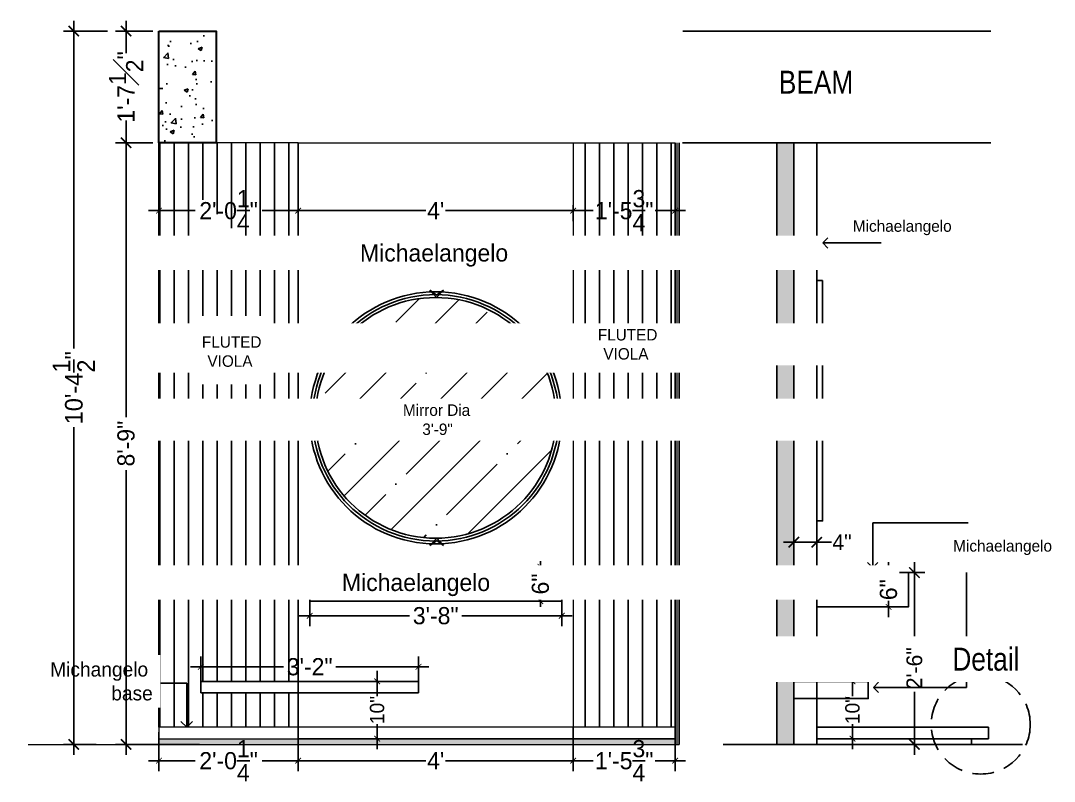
# Model space of a CAD drawing. Header units: inches. Extents: x -137722 to 81594, y -22256 to -1207.
# Drawn here: x -62696.8 to -62516.4, y -3387.8 to -3255 of the extents above; entities that cross this region are included whole.
import ezdxf

# ---------------------------------------------------------------- set-up
doc = ezdxf.new("R2010")
doc.units = ezdxf.units.IN
doc.header["$LTSCALE"] = 0.05
doc.header["$MEASUREMENT"] = 0
doc.header["$PDMODE"] = 3
doc.header["$PDSIZE"] = -4
doc.linetypes.add('A2-XREF-115_FURN$0$HIDDEN', pattern=[0.375, 0.25, -0.125])
doc.linetypes.add('DASHED2', pattern=[0.375, 0.25, -0.125])
doc.layers.get('Defpoints').update_dxf_attribs({"linetype": 'DASHED2'})
for name, color, linetype in [('beam', 7, 'Continuous'), ('Civil Dimension - Text', 7, 'Continuous'), ('Flooring Hatch', 251, 'Continuous'), ('glass', 162, 'Continuous'), ('HATCH', 251, 'Continuous'), ('text', 176, 'Continuous')]:
    doc.layers.add(name, color=color, linetype=linetype)
doc.layers.add('FURNITURE', color=36, linetype='Continuous', lineweight=18)
doc.styles.add('4MMOF3-8', font='ARIALN.TTF', dxfattribs={"height": 5.12})
doc.styles.add('9-128OF1-4', font='stylu.ttf')
doc.dimstyles.new('DIM 1-4', dxfattribs={"dimtxt": 3.0792, "dimasz": 1.82, "dimexe": 1.82, "dimexo": 0, "dimgap": 0.09, "dimtad": 0, "dimzin": 0, "dimdsep": 46, "dimlunit": 4, "dimtxsty": '9-128OF1-4', "dimblk": 'ARCHTICK', "dimcen": 1.8125, "dimdle": 1.82, "dimclrd": 8, "dimclre": 8, "dimadec": 0, "dimazin": 0, "dimtfac": 1, "dimtofl": 0, "dimtmove": 0, "dimatfit": 3, "dimldrblk": 'OPEN90', "dimfxl": 1, "dimtolj": 1, "dimtzin": 0, "dimlwd": -1, "dimarcsym": 0})

# ---------------------------------------------------------------- blocks, each defined once
blk = doc.blocks.new('_ArchTick')
at = {"color": 0, "const_width": 0.15}
blk.add_lwpolyline([(-0.5, -0.5), (0.5, 0.5)], dxfattribs=at)
blk = doc.blocks.new('*D278')
at = {"layer": 'Civil Dimension - Text', "color": 8, "lineweight": -2, "ltscale": 50, "transparency": 16777216}
for p, q in [((-62605.39, -3350.36), (-62607.89, -3350.36)), ((-62605.39, -3356.36), (-62607.89, -3356.36))]:
    blk.add_line(p, q, dxfattribs=at)
at = {"layer": 'Civil Dimension - Text', "color": 8, "ltscale": 50, "transparency": 16777216}
for p, q in [((-62606.07, -3349.36), (-62606.07, -3351.44)), ((-62606.07, -3357.36), (-62606.07, -3355.28))]:
    blk.add_line(p, q, dxfattribs=at)
at = {"layer": 'Defpoints', "color": 0, "ltscale": 50, "transparency": 16777216}
for p in [(-62605.39, -3350.36), (-62606.07, -3356.36), (-62605.39, -3356.36)]:
    blk.add_point(p, dxfattribs=at)
at = {"layer": 'Civil Dimension - Text', "color": 8, "ltscale": 50, "transparency": 16777216}
for p, rotation in [((-62606.07, -3350.36), 90), ((-62606.07, -3356.36), 270)]:
    blk.add_blockref('_ArchTick', p, dxfattribs=dict(at, rotation=rotation))
at = {"layer": 'Civil Dimension - Text', "color": 0, "ltscale": 50, "transparency": 16777216, "insert": (-62606.07, -3353.36), "char_height": 3, "attachment_point": 5, "rotation": 90, "style": '9-128OF1-4'}
blk.add_mtext('\\A1;6"', dxfattribs=at)
blk = doc.blocks.new('_Open90')
at = {"color": 0, "linetype": 'ByBlock', "lineweight": -2}
for p, q in [((0, 0), (-1, 0)), ((-0.5, 0.5), (0, 0)), ((0, 0), (-0.5, -0.5))]:
    blk.add_line(p, q, dxfattribs=at)
blk = doc.blocks.new('*D279')
at = {"layer": 'Civil Dimension - Text', "color": 8, "ltscale": 50, "transparency": 16777216}
for p, q in [((-62634.58, -3368.54), (-62634.58, -3372.92)), ((-62634.58, -3382.18), (-62634.58, -3377.8))]:
    blk.add_line(p, q, dxfattribs=at)
at = {"layer": 'Civil Dimension - Text', "color": 8, "lineweight": -2, "ltscale": 50, "transparency": 16777216}
for p, q in [((-62634.58, -3370.36), (-62636.4, -3370.36)), ((-62634.58, -3380.36), (-62636.4, -3380.36))]:
    blk.add_line(p, q, dxfattribs=at)
at = {"layer": 'Defpoints', "color": 0, "ltscale": 50, "transparency": 16777216}
for p in [(-62634.58, -3370.36), (-62634.58, -3380.36), (-62634.58, -3380.36)]:
    blk.add_point(p, dxfattribs=at)
at = {"layer": 'Civil Dimension - Text', "color": 8, "ltscale": 50, "transparency": 16777216}
for p, rotation in [((-62634.58, -3370.36), 90), ((-62634.58, -3380.36), 270)]:
    blk.add_blockref('_ArchTick', p, dxfattribs=dict(at, rotation=rotation))
at = {"layer": 'Civil Dimension - Text', "color": 0, "ltscale": 50, "transparency": 16777216, "insert": (-62634.58, -3375.36), "char_height": 2.5, "attachment_point": 5, "rotation": 90, "style": '9-128OF1-4'}
blk.add_mtext('\\A1;10"', dxfattribs=at)
blk = doc.blocks.new('*D280')
at = {"layer": 'Civil Dimension - Text', "color": 8, "lineweight": -2, "ltscale": 50, "transparency": 16777216}
for p, q in [((-62646.35, -3356.36), (-62646.35, -3360.73)), ((-62602.35, -3356.36), (-62602.35, -3360.73))]:
    blk.add_line(p, q, dxfattribs=at)
at = {"layer": 'Civil Dimension - Text', "color": 8, "ltscale": 50, "transparency": 16777216}
for p, q in [((-62648.17, -3358.91), (-62628.93, -3358.91)), ((-62600.53, -3358.91), (-62619.77, -3358.91))]:
    blk.add_line(p, q, dxfattribs=at)
at = {"layer": 'Defpoints', "color": 0, "ltscale": 50, "transparency": 16777216}
for p in [(-62646.35, -3356.36), (-62602.35, -3356.36), (-62646.35, -3358.91)]:
    blk.add_point(p, dxfattribs=at)
at = {"layer": 'Civil Dimension - Text', "color": 8, "ltscale": 50, "transparency": 16777216, "rotation": 180}
blk.add_blockref('_ArchTick', (-62646.35, -3358.91), dxfattribs=at)
at = {"layer": 'Civil Dimension - Text', "color": 8, "ltscale": 50, "transparency": 16777216}
blk.add_blockref('_ArchTick', (-62602.35, -3358.91), dxfattribs=at)
at = {"layer": 'Civil Dimension - Text', "color": 0, "ltscale": 50, "transparency": 16777216, "insert": (-62624.35, -3358.91), "char_height": 3, "attachment_point": 5, "style": '9-128OF1-4'}
blk.add_mtext('\\A1;3\'-8"', dxfattribs=at)
blk = doc.blocks.new('adwawd')
at = {"layer": 'Flooring Hatch', "ltscale": 50, "true_color": 0xcd6928, "transparency": 33554687}
h = blk.add_hatch(color=32, dxfattribs=at)
h.dxf.hatch_style = 1
h.paths.add_polyline_path([(-77941.34, -7094.04), (-77946.01, -7099.05), (-77941.34, -7095.73), (-77936.68, -7099.05)])
at = {"layer": 'Civil Dimension - Text', "color": 2, "ltscale": 50}
for p, q in [((-77941.34, -7094.04), (-77946.01, -7099.05)), ((-77946.01, -7099.05), (-77941.34, -7095.73)), ((-77941.34, -7094.04), (-77936.68, -7099.05)), ((-77936.68, -7099.05), (-77941.34, -7095.73))]:
    blk.add_line(p, q, dxfattribs=at)
blk = doc.blocks.new('*D281')
at = {"layer": 'Civil Dimension - Text', "color": 8, "lineweight": -2, "ltscale": 50, "transparency": 16777216}
for p, q in [((-62672.66, -3287.14), (-62672.66, -3290.02)), ((-62648.35, -3287.14), (-62648.35, -3290.02))]:
    blk.add_line(p, q, dxfattribs=at)
at = {"layer": 'Civil Dimension - Text', "color": 8, "ltscale": 50, "transparency": 16777216}
for p, q in [((-62674.48, -3288.2), (-62666.36, -3288.2)), ((-62646.53, -3288.2), (-62654.65, -3288.2))]:
    blk.add_line(p, q, dxfattribs=at)
at = {"layer": 'Defpoints', "color": 0, "ltscale": 50, "transparency": 16777216}
for p in [(-62672.66, -3287.14), (-62648.35, -3287.14), (-62672.66, -3288.2)]:
    blk.add_point(p, dxfattribs=at)
at = {"layer": 'Civil Dimension - Text', "color": 8, "ltscale": 50, "transparency": 16777216, "rotation": 180}
blk.add_blockref('_ArchTick', (-62672.66, -3288.2), dxfattribs=at)
at = {"layer": 'Civil Dimension - Text', "color": 8, "ltscale": 50, "transparency": 16777216}
blk.add_blockref('_ArchTick', (-62648.35, -3288.2), dxfattribs=at)
at = {"layer": 'Civil Dimension - Text', "color": 0, "ltscale": 50, "transparency": 16777216, "insert": (-62660.51, -3288.2), "char_height": 3, "attachment_point": 5, "style": '9-128OF1-4'}
blk.add_mtext('\\A1;2\'-0{\\H1x;\\S1/4;}"', dxfattribs=at)
blk = doc.blocks.new('*D282')
at = {"layer": 'Civil Dimension - Text', "color": 8, "lineweight": -2, "ltscale": 50, "transparency": 16777216}
for p, q in [((-62648.35, -3287.14), (-62648.35, -3290.02)), ((-62600.35, -3287.25), (-62600.35, -3290.02))]:
    blk.add_line(p, q, dxfattribs=at)
at = {"layer": 'Civil Dimension - Text', "color": 8, "ltscale": 50, "transparency": 16777216}
for p, q in [((-62650.17, -3288.2), (-62626.07, -3288.2)), ((-62598.53, -3288.2), (-62622.64, -3288.2))]:
    blk.add_line(p, q, dxfattribs=at)
at = {"layer": 'Defpoints', "color": 0, "ltscale": 50, "transparency": 16777216}
for p in [(-62648.35, -3287.14), (-62600.35, -3287.25), (-62600.35, -3288.2)]:
    blk.add_point(p, dxfattribs=at)
at = {"layer": 'Civil Dimension - Text', "color": 8, "ltscale": 50, "transparency": 16777216, "rotation": 180}
blk.add_blockref('_ArchTick', (-62648.35, -3288.2), dxfattribs=at)
at = {"layer": 'Civil Dimension - Text', "color": 8, "ltscale": 50, "transparency": 16777216}
blk.add_blockref('_ArchTick', (-62600.35, -3288.2), dxfattribs=at)
at = {"layer": 'Civil Dimension - Text', "color": 0, "ltscale": 50, "transparency": 16777216, "insert": (-62624.35, -3288.2), "char_height": 3, "attachment_point": 5, "style": '9-128OF1-4'}
blk.add_mtext("\\A1;4'", dxfattribs=at)
blk = doc.blocks.new('*D283')
at = {"layer": 'Civil Dimension - Text', "color": 8, "lineweight": -2, "ltscale": 50, "transparency": 16777216}
for p, q in [((-62600.35, -3287.25), (-62600.35, -3290.02)), ((-62582.55, -3287.82), (-62582.55, -3290.02))]:
    blk.add_line(p, q, dxfattribs=at)
at = {"layer": 'Civil Dimension - Text', "color": 8, "ltscale": 50, "transparency": 16777216}
for p, q in [((-62602.17, -3288.2), (-62596.87, -3288.2)), ((-62580.73, -3288.2), (-62586.04, -3288.2))]:
    blk.add_line(p, q, dxfattribs=at)
at = {"layer": 'Defpoints', "color": 0, "ltscale": 50, "transparency": 16777216}
for p in [(-62600.35, -3287.25), (-62582.55, -3287.82), (-62582.55, -3288.2)]:
    blk.add_point(p, dxfattribs=at)
at = {"layer": 'Civil Dimension - Text', "color": 8, "ltscale": 50, "transparency": 16777216, "rotation": 180}
blk.add_blockref('_ArchTick', (-62600.35, -3288.2), dxfattribs=at)
at = {"layer": 'Civil Dimension - Text', "color": 8, "ltscale": 50, "transparency": 16777216}
blk.add_blockref('_ArchTick', (-62582.55, -3288.2), dxfattribs=at)
at = {"layer": 'Civil Dimension - Text', "color": 0, "ltscale": 50, "transparency": 16777216, "insert": (-62591.45, -3288.2), "char_height": 3, "attachment_point": 5, "style": '9-128OF1-4'}
blk.add_mtext('\\A1;1\'-5{\\H1x;\\S3/4;}"', dxfattribs=at)
blk = doc.blocks.new('*D289')
at = {"layer": 'Civil Dimension - Text', "color": 8, "ltscale": 50, "transparency": 16777216}
for p, q in [((-62540.78, -3349.54), (-62540.78, -3363.94)), ((-62540.78, -3383.18), (-62540.78, -3372.18))]:
    blk.add_line(p, q, dxfattribs=at)
at = {"layer": 'Civil Dimension - Text', "color": 8, "lineweight": -2, "ltscale": 50, "transparency": 16777216}
for p, q in [((-62547.84, -3351.36), (-62538.96, -3351.36)), ((-62543.44, -3381.36), (-62538.96, -3381.36))]:
    blk.add_line(p, q, dxfattribs=at)
at = {"layer": 'Defpoints', "color": 0, "ltscale": 50, "transparency": 16777216}
for p in [(-62547.84, -3351.36), (-62543.44, -3381.36), (-62540.78, -3381.36)]:
    blk.add_point(p, dxfattribs=at)
at = {"layer": 'Civil Dimension - Text', "color": 8, "ltscale": 50, "transparency": 16777216, "xscale": 1.82, "yscale": 1.82, "zscale": 1.82}
for p, rotation in [((-62540.78, -3351.36), 90), ((-62540.78, -3381.36), 270)]:
    blk.add_blockref('_ArchTick', p, dxfattribs=dict(at, rotation=rotation))
at = {"layer": 'Civil Dimension - Text', "color": 0, "ltscale": 50, "transparency": 16777216, "insert": (-62540.78, -3368.06), "char_height": 2.75, "attachment_point": 5, "rotation": 90, "style": '9-128OF1-4'}
blk.add_mtext('\\A1;2\'-6"', dxfattribs=at)
blk = doc.blocks.new('*D290')
at = {"layer": 'Civil Dimension - Text', "color": 8, "ltscale": 50, "transparency": 16777216}
for p, q in [((-62551.59, -3368.54), (-62551.59, -3372.92)), ((-62551.59, -3382.18), (-62551.59, -3377.8))]:
    blk.add_line(p, q, dxfattribs=at)
at = {"layer": 'Civil Dimension - Text', "color": 8, "lineweight": -2, "ltscale": 50, "transparency": 16777216}
for p, q in [((-62551.59, -3370.36), (-62553.41, -3370.36)), ((-62551.59, -3380.36), (-62553.41, -3380.36))]:
    blk.add_line(p, q, dxfattribs=at)
at = {"layer": 'Defpoints', "color": 0, "ltscale": 50, "transparency": 16777216}
for p in [(-62551.59, -3370.36), (-62551.59, -3380.36), (-62551.59, -3380.36)]:
    blk.add_point(p, dxfattribs=at)
at = {"layer": 'Civil Dimension - Text', "color": 8, "ltscale": 50, "transparency": 16777216}
for p, rotation in [((-62551.59, -3370.36), 90), ((-62551.59, -3380.36), 270)]:
    blk.add_blockref('_ArchTick', p, dxfattribs=dict(at, rotation=rotation))
at = {"layer": 'Civil Dimension - Text', "color": 0, "ltscale": 50, "transparency": 16777216, "insert": (-62551.59, -3375.36), "char_height": 2.5, "attachment_point": 5, "rotation": 90, "style": '9-128OF1-4'}
blk.add_mtext('\\A1;10"', dxfattribs=at)
blk = doc.blocks.new('*D291')
at = {"layer": 'Civil Dimension - Text', "color": 8, "lineweight": -2, "ltscale": 50, "transparency": 16777216}
for p, q in [((-62561.83, -3348.55), (-62561.83, -3344.25)), ((-62557.83, -3348.55), (-62557.83, -3344.25))]:
    blk.add_line(p, q, dxfattribs=at)
at = {"layer": 'Civil Dimension - Text', "color": 8, "ltscale": 50, "transparency": 16777216}
for p, q in [((-62563.65, -3346.07), (-62557.83, -3346.07)), ((-62557.83, -3346.07), (-62555.27, -3346.07))]:
    blk.add_line(p, q, dxfattribs=at)
at = {"layer": 'Defpoints', "color": 0, "ltscale": 50, "transparency": 16777216}
for p in [(-62557.83, -3346.07), (-62561.83, -3348.55), (-62557.83, -3348.55)]:
    blk.add_point(p, dxfattribs=at)
at = {"layer": 'Civil Dimension - Text', "color": 8, "ltscale": 50, "transparency": 16777216, "xscale": 1.82, "yscale": 1.82, "zscale": 1.82, "rotation": 180}
blk.add_blockref('_ArchTick', (-62561.83, -3346.07), dxfattribs=at)
at = {"layer": 'Civil Dimension - Text', "color": 8, "ltscale": 50, "transparency": 16777216, "xscale": 1.82, "yscale": 1.82, "zscale": 1.82}
blk.add_blockref('_ArchTick', (-62557.83, -3346.07), dxfattribs=at)
at = {"layer": 'Civil Dimension - Text', "color": 0, "ltscale": 50, "transparency": 16777216, "insert": (-62553.42, -3346.07), "char_height": 2.75, "attachment_point": 5, "style": '9-128OF1-4'}
blk.add_mtext('\\A1;4"', dxfattribs=at)
blk = doc.blocks.new('*D292')
at = {"layer": 'Civil Dimension - Text', "color": 8, "ltscale": 50, "transparency": 16777216}
for p, q in [((-62545.3, -3349.54), (-62545.3, -3352.44)), ((-62545.3, -3359.18), (-62545.3, -3356.28))]:
    blk.add_line(p, q, dxfattribs=at)
at = {"layer": 'Civil Dimension - Text', "color": 8, "lineweight": -2, "ltscale": 50, "transparency": 16777216}
for p, q in [((-62543.65, -3351.36), (-62547.12, -3351.36)), ((-62543.28, -3357.36), (-62547.12, -3357.36))]:
    blk.add_line(p, q, dxfattribs=at)
at = {"layer": 'Defpoints', "color": 0, "ltscale": 50, "transparency": 16777216}
for p in [(-62543.65, -3351.36), (-62545.3, -3357.36), (-62543.28, -3357.36)]:
    blk.add_point(p, dxfattribs=at)
at = {"layer": 'Civil Dimension - Text', "color": 8, "ltscale": 50, "transparency": 16777216}
for p, rotation in [((-62545.3, -3351.36), 90), ((-62545.3, -3357.36), 270)]:
    blk.add_blockref('_ArchTick', p, dxfattribs=dict(at, rotation=rotation))
at = {"layer": 'Civil Dimension - Text', "color": 0, "ltscale": 50, "transparency": 16777216, "insert": (-62545.3, -3354.36), "char_height": 3, "attachment_point": 5, "rotation": 90, "style": '9-128OF1-4'}
blk.add_mtext('\\A1;6"', dxfattribs=at)
blk = doc.blocks.new('*D313')
at = {"layer": 'Civil Dimension - Text', "color": 8, "lineweight": -2, "ltscale": 50, "transparency": 16777216}
for p, q in [((-62672.66, -3379.2), (-62672.66, -3386.02)), ((-62648.35, -3379.2), (-62648.35, -3386.02))]:
    blk.add_line(p, q, dxfattribs=at)
at = {"layer": 'Civil Dimension - Text', "color": 8, "ltscale": 50, "transparency": 16777216}
for p, q in [((-62674.48, -3384.2), (-62666.36, -3384.2)), ((-62646.53, -3384.2), (-62654.65, -3384.2))]:
    blk.add_line(p, q, dxfattribs=at)
at = {"layer": 'Defpoints', "color": 0, "ltscale": 50, "transparency": 16777216}
for p in [(-62672.66, -3379.2), (-62648.35, -3379.2), (-62672.66, -3384.2)]:
    blk.add_point(p, dxfattribs=at)
at = {"layer": 'Civil Dimension - Text', "color": 8, "ltscale": 50, "transparency": 16777216, "rotation": 180}
blk.add_blockref('_ArchTick', (-62672.66, -3384.2), dxfattribs=at)
at = {"layer": 'Civil Dimension - Text', "color": 8, "ltscale": 50, "transparency": 16777216}
blk.add_blockref('_ArchTick', (-62648.35, -3384.2), dxfattribs=at)
at = {"layer": 'Civil Dimension - Text', "color": 0, "ltscale": 50, "transparency": 16777216, "insert": (-62660.51, -3384.2), "char_height": 3, "attachment_point": 5, "style": '9-128OF1-4'}
blk.add_mtext('\\A1;2\'-0{\\H1x;\\S1/4;}"', dxfattribs=at)
blk = doc.blocks.new('*D314')
at = {"layer": 'Civil Dimension - Text', "color": 8, "lineweight": -2, "ltscale": 50, "transparency": 16777216}
for p, q in [((-62648.35, -3379.2), (-62648.35, -3386.02)), ((-62600.35, -3378.36), (-62600.35, -3386.02))]:
    blk.add_line(p, q, dxfattribs=at)
at = {"layer": 'Civil Dimension - Text', "color": 8, "ltscale": 50, "transparency": 16777216}
for p, q in [((-62650.17, -3384.2), (-62626.07, -3384.2)), ((-62598.53, -3384.2), (-62622.64, -3384.2))]:
    blk.add_line(p, q, dxfattribs=at)
at = {"layer": 'Defpoints', "color": 0, "ltscale": 50, "transparency": 16777216}
for p in [(-62648.35, -3379.2), (-62600.35, -3378.36), (-62600.35, -3384.2)]:
    blk.add_point(p, dxfattribs=at)
at = {"layer": 'Civil Dimension - Text', "color": 8, "ltscale": 50, "transparency": 16777216, "rotation": 180}
blk.add_blockref('_ArchTick', (-62648.35, -3384.2), dxfattribs=at)
at = {"layer": 'Civil Dimension - Text', "color": 8, "ltscale": 50, "transparency": 16777216}
blk.add_blockref('_ArchTick', (-62600.35, -3384.2), dxfattribs=at)
at = {"layer": 'Civil Dimension - Text', "color": 0, "ltscale": 50, "transparency": 16777216, "insert": (-62624.35, -3384.2), "char_height": 3, "attachment_point": 5, "style": '9-128OF1-4'}
blk.add_mtext("\\A1;4'", dxfattribs=at)
blk = doc.blocks.new('*D315')
at = {"layer": 'Civil Dimension - Text', "color": 8, "lineweight": -2, "ltscale": 50, "transparency": 16777216}
for p, q in [((-62600.35, -3378.36), (-62600.35, -3386.02)), ((-62582.55, -3379.14), (-62582.55, -3386.02))]:
    blk.add_line(p, q, dxfattribs=at)
at = {"layer": 'Civil Dimension - Text', "color": 8, "ltscale": 50, "transparency": 16777216}
for p, q in [((-62602.17, -3384.2), (-62596.87, -3384.2)), ((-62580.73, -3384.2), (-62586.04, -3384.2))]:
    blk.add_line(p, q, dxfattribs=at)
at = {"layer": 'Defpoints', "color": 0, "ltscale": 50, "transparency": 16777216}
for p in [(-62600.35, -3378.36), (-62582.55, -3379.14), (-62582.55, -3384.2)]:
    blk.add_point(p, dxfattribs=at)
at = {"layer": 'Civil Dimension - Text', "color": 8, "ltscale": 50, "transparency": 16777216, "rotation": 180}
blk.add_blockref('_ArchTick', (-62600.35, -3384.2), dxfattribs=at)
at = {"layer": 'Civil Dimension - Text', "color": 8, "ltscale": 50, "transparency": 16777216}
blk.add_blockref('_ArchTick', (-62582.55, -3384.2), dxfattribs=at)
at = {"layer": 'Civil Dimension - Text', "color": 0, "ltscale": 50, "transparency": 16777216, "insert": (-62591.45, -3384.2), "char_height": 3, "attachment_point": 5, "style": '9-128OF1-4'}
blk.add_mtext('\\A1;1\'-5{\\H1x;\\S3/4;}"', dxfattribs=at)
blk = doc.blocks.new('*D534')
at = {"layer": 'Civil Dimension - Text', "color": 8, "lineweight": -2, "ltscale": 50, "transparency": 16777216}
for p, q in [((-62665.35, -3370.36), (-62665.35, -3366)), ((-62627.35, -3370.36), (-62627.35, -3366))]:
    blk.add_line(p, q, dxfattribs=at)
at = {"layer": 'Civil Dimension - Text', "color": 8, "ltscale": 50, "transparency": 16777216}
for p, q in [((-62667.17, -3367.82), (-62650.93, -3367.82)), ((-62625.53, -3367.82), (-62641.77, -3367.82))]:
    blk.add_line(p, q, dxfattribs=at)
at = {"layer": 'Defpoints', "color": 0, "ltscale": 50, "transparency": 16777216}
for p in [(-62665.35, -3367.82), (-62665.35, -3370.36), (-62627.35, -3370.36)]:
    blk.add_point(p, dxfattribs=at)
at = {"layer": 'Civil Dimension - Text', "color": 8, "ltscale": 50, "transparency": 16777216, "rotation": 180}
blk.add_blockref('_ArchTick', (-62665.35, -3367.82), dxfattribs=at)
at = {"layer": 'Civil Dimension - Text', "color": 8, "ltscale": 50, "transparency": 16777216}
blk.add_blockref('_ArchTick', (-62627.35, -3367.82), dxfattribs=at)
at = {"layer": 'Civil Dimension - Text', "color": 0, "ltscale": 50, "transparency": 16777216, "insert": (-62646.35, -3367.82), "char_height": 3, "attachment_point": 5, "style": '9-128OF1-4'}
blk.add_mtext('\\A1;3\'-2"', dxfattribs=at)
blk = doc.blocks.new('*D702')
at = {"layer": 'Civil Dimension - Text', "color": 8, "ltscale": 50, "transparency": 16777216}
for p, q in [((-62678.41, -3255.04), (-62678.41, -3260.74)), ((-62678.41, -3278.18), (-62678.41, -3272.48))]:
    blk.add_line(p, q, dxfattribs=at)
at = {"layer": 'Civil Dimension - Text', "color": 8, "lineweight": -2, "ltscale": 50, "transparency": 16777216}
for p, q in [((-62673.71, -3256.86), (-62680.23, -3256.86)), ((-62673.71, -3276.36), (-62680.23, -3276.36))]:
    blk.add_line(p, q, dxfattribs=at)
at = {"layer": 'Defpoints', "color": 0, "ltscale": 50, "transparency": 16777216}
for p in [(-62673.71, -3256.86), (-62678.41, -3276.36), (-62673.71, -3276.36)]:
    blk.add_point(p, dxfattribs=at)
at = {"layer": 'Civil Dimension - Text', "color": 8, "ltscale": 50, "transparency": 16777216, "xscale": 1.82, "yscale": 1.82, "zscale": 1.82}
for p, rotation in [((-62678.41, -3256.86), 90), ((-62678.41, -3276.36), 270)]:
    blk.add_blockref('_ArchTick', p, dxfattribs=dict(at, rotation=rotation))
at = {"layer": 'Civil Dimension - Text', "color": 0, "ltscale": 50, "transparency": 16777216, "insert": (-62678.41, -3266.61), "char_height": 3, "attachment_point": 5, "rotation": 90, "style": '9-128OF1-4'}
blk.add_mtext('\\A1;1\'-7{\\H1x;\\S1#2;}"', dxfattribs=at)
blk = doc.blocks.new('*D703')
at = {"layer": 'Civil Dimension - Text', "color": 8, "ltscale": 50, "transparency": 16777216}
for p, q in [((-62678.41, -3274.54), (-62678.41, -3324.25)), ((-62678.41, -3383.18), (-62678.41, -3333.48))]:
    blk.add_line(p, q, dxfattribs=at)
at = {"layer": 'Civil Dimension - Text', "color": 8, "lineweight": -2, "ltscale": 50, "transparency": 16777216}
for p, q in [((-62673.71, -3276.36), (-62680.23, -3276.36)), ((-62665.58, -3381.36), (-62680.23, -3381.36))]:
    blk.add_line(p, q, dxfattribs=at)
at = {"layer": 'Defpoints', "color": 0, "ltscale": 50, "transparency": 16777216}
for p in [(-62673.71, -3276.36), (-62678.41, -3381.36), (-62665.58, -3381.36)]:
    blk.add_point(p, dxfattribs=at)
at = {"layer": 'Civil Dimension - Text', "color": 8, "ltscale": 50, "transparency": 16777216, "xscale": 1.82, "yscale": 1.82, "zscale": 1.82}
for p, rotation in [((-62678.41, -3276.36), 90), ((-62678.41, -3381.36), 270)]:
    blk.add_blockref('_ArchTick', p, dxfattribs=dict(at, rotation=rotation))
at = {"layer": 'Civil Dimension - Text', "color": 0, "ltscale": 50, "transparency": 16777216, "insert": (-62678.41, -3328.86), "char_height": 3, "attachment_point": 5, "rotation": 90, "style": '9-128OF1-4'}
blk.add_mtext('\\A1;8\'-9"', dxfattribs=at)
blk = doc.blocks.new('*D724')
at = {"layer": 'Civil Dimension - Text', "color": 8, "ltscale": 50, "transparency": 16777216}
for p, q in [((-62687.53, -3255.04), (-62687.53, -3312.23)), ((-62687.53, -3383.18), (-62687.53, -3326))]:
    blk.add_line(p, q, dxfattribs=at)
at = {"layer": 'Civil Dimension - Text', "color": 8, "lineweight": -2, "ltscale": 50, "transparency": 16777216}
for p, q in [((-62681.67, -3256.86), (-62689.35, -3256.86)), ((-62683.6, -3381.36), (-62689.35, -3381.36))]:
    blk.add_line(p, q, dxfattribs=at)
at = {"layer": 'Defpoints', "color": 0, "ltscale": 50, "transparency": 16777216}
for p in [(-62681.67, -3256.86), (-62687.53, -3381.36), (-62683.6, -3381.36)]:
    blk.add_point(p, dxfattribs=at)
at = {"layer": 'Civil Dimension - Text', "color": 8, "ltscale": 50, "transparency": 16777216, "xscale": 1.82, "yscale": 1.82, "zscale": 1.82}
for p, rotation in [((-62687.53, -3256.86), 90), ((-62687.53, -3381.36), 270)]:
    blk.add_blockref('_ArchTick', p, dxfattribs=dict(at, rotation=rotation))
at = {"layer": 'Civil Dimension - Text', "color": 0, "ltscale": 50, "transparency": 16777216, "insert": (-62687.53, -3319.11), "char_height": 3.0792, "attachment_point": 5, "rotation": 90, "style": '9-128OF1-4'}
blk.add_mtext('\\A1;10\'-4{\\H1x;\\S1/2;}"', dxfattribs=at)

msp = doc.modelspace()

# ---------------------------------------------------------------- hatches: boundary and pattern name
at = {"ltscale": 50, "true_color": 0x636466}
h = msp.add_hatch(color=251, dxfattribs=at)
h.dxf.hatch_style = 1
h.paths.add_polyline_path([(-62564.825, -3381.3618), (-62561.825, -3381.3618), (-62561.825, -3276.3618), (-62564.825, -3276.3618)])
at = {"layer": 'Civil Dimension - Text', "ltscale": 50, "true_color": 0x939598}
h = msp.add_hatch(dxfattribs=at)
h.set_pattern_fill('AR-CONC', color=252)
h.set_pattern_definition([(50, (1357.638, 0), (7.1726018, -0.62752135), [0.75, -8.25]), (355, (1357.638, 0), (-1.3875133, 7.5219213), [0.6, -6.6]), (100.451444, (1358.236, -0.052), (5.7850885, 6.8943999), [0.6374019, -7.0114211]), (46.1842, (1357.638, 2), (10.6724133, -1.6551928), [1.125, -12.375]), (96.635635, (1358.528, 1.862), (9.3466195, 9.741186), [0.9561034, -10.5171376]), (351.184164, (1357.638, 2), (9.3466195, 9.741186), [0.9, -9.9]), (21, (1358.638, 1.5), (5.9690705, -4.0261889), [0.75, -8.25]), (326, (1358.638, 1.5), (2.4331533, 7.25150045), [0.6, -6.6]), (71.451445, (1359.1356, 1.1645), (8.4022238, 3.2253115), [0.6374019, -7.0114211]), (37.5, (1357.6382, 0), (0.12159855, 3.32893854), [0, -6.52, 0, -6.7, 0, -6.625]), (7.5, (1357.6382, 0), (2.63069537, 3.94411712), [0, -3.82, 0, -6.37, 0, -2.525]), (327.5, (1355.4082, 0), (5.33822436, -0.22554872), [0, -2.5, 0, -7.8, 0, -10.35]), (317.5, (1354.408, 0), (5.8318617, 1.00104982), [0, -3.25, 0, -5.18, 0, -7.35])])
h.paths.add_polyline_path([(-62662.6636, -3256.8618), (-62672.6636, -3256.8618), (-62672.6636, -3276.3618), (-62662.6636, -3276.3618)])
at = {"layer": 'glass', "ltscale": 50}
h = msp.add_hatch(dxfattribs=at)
h.set_pattern_fill('ANSI35', color=256, scale=40)
h.set_pattern_definition([(45, (16794.467, 42141.604), (-7.0710678, 7.0710678), []), (45, (16801.538, 42141.604), (-7.0710678, 7.0710678), [12.5, -2.5, 0, -2.5])])
h.paths.add_polyline_path([(-62645.3514, -3324.3618, 1), (-62603.3514, -3324.3618, 1)])
at = {"layer": 'HATCH', "ltscale": 50, "true_color": 0x636466}
h = msp.add_hatch(dxfattribs=at)
h.set_pattern_fill('ANSI31', color=251, scale=20, angle=45)
h.set_pattern_definition([(90, (0, -3), (-2.5, 0), [])])
h.paths.add_polyline_path([(-62648.3514, -3276.3618), (-62672.6636, -3276.3618), (-62672.6636, -3378.3618), (-62648.3514, -3378.3618), (-62648.3514, -3372.3618), (-62649.3514, -3372.3618), (-62665.3514, -3372.3618), (-62665.3514, -3370.3618), (-62649.3514, -3370.3618), (-62648.3514, -3370.3618)])
h.paths.add_polyline_path([(-62667.4475, -3297.4156), (-62653.7718, -3297.4156), (-62667.4475, -3283.9213)], flags=16)
h.paths.add_polyline_path([(-62666.8748, -3318.52), (-62653.2079, -3318.52), (-62653.2079, -3306.5691), (-62666.8748, -3306.5691)], flags=16)
h = msp.add_hatch(dxfattribs=at)
h.set_pattern_fill('ANSI31', color=251, scale=20, angle=45)
h.set_pattern_definition([(90, (16791.7673, 42151.6036), (-2.5, 0), [])])
h.paths.add_polyline_path([(-62600.3514, -3378.3618), (-62582.5514, -3378.3618), (-62582.5514, -3276.3618), (-62600.3514, -3276.3618)])
h.paths.add_polyline_path([(-62597.4148, -3315.7732), (-62584.508, -3315.7732), (-62584.508, -3307.8273), (-62597.4148, -3307.8273)], flags=16)
h = msp.add_hatch(color=251, dxfattribs=at)
h.dxf.hatch_style = 1
h.paths.add_polyline_path([(-62582.5514, -3380.3618), (-62672.6636, -3380.3618), (-62672.6636, -3381.3618), (-62582.5514, -3381.3618)])

# ---------------------------------------------------------------- linework, layer by layer
at = {"ltscale": 50}
for p, q in [((-62581.2241, -3256.8618), (-62527.4161, -3256.8618)), ((-62648.3514, -3380.3618), (-62648.3514, -3276.3618)), ((-62581.2793, -3276.3618), (-62527.4161, -3276.3618)), ((-62564.825, -3381.3618), (-62564.825, -3276.3618)), ((-62561.825, -3276.3618), (-62564.825, -3276.3618)), ((-62561.825, -3381.3618), (-62561.825, -3276.3618)), ((-62557.825, -3276.3618), (-62561.825, -3276.3618)), ((-62557.825, -3381.3618), (-62557.825, -3276.3618)), ((-62557.825, -3378.3618), (-62527.825, -3378.3618)), ((-62527.825, -3378.3618), (-62527.825, -3380.3618)), ((-62582.5514, -3380.3618), (-62582.5514, -3381.3618)), ((-62574.1962, -3381.3618), (-62521.9063, -3381.3618)), ((-62557.825, -3380.3618), (-62527.825, -3380.3618)), ((-62530.825, -3380.3618), (-62530.825, -3381.3618))]:
    msp.add_line(p, q, dxfattribs=at)
for p, q in [((-62582.5514, -3380.3618), (-62582.5514, -3276.3618)), ((-62665.3514, -3372.3618), (-62665.3514, -3370.3618)), ((-62627.3514, -3370.3618), (-62665.3514, -3370.3618)), ((-62627.3514, -3372.3618), (-62627.3514, -3370.3618)), ((-62665.3514, -3372.3618), (-62649.3514, -3372.3618)), ((-62627.3514, -3372.3618), (-62649.3514, -3372.3618)), ((-62588.5514, -3380.3618), (-62600.3514, -3380.3618)), ((-62582.5514, -3380.3618), (-62588.5514, -3380.3618))]:
    msp.add_line(p, q)
for points in [[(-62556.825, -3300.3618), (-62556.825, -3342.3618), (-62557.825, -3342.3618), (-62557.825, -3300.3618)], [(-62646.3514, -3356.3618), (-62602.3514, -3356.3618), (-62602.3514, -3350.3618), (-62646.3514, -3350.3618)], [(-62557.825, -3357.3618), (-62541.825, -3357.3618), (-62541.825, -3351.3618), (-62557.825, -3351.3618)], [(-62561.825, -3370.3618), (-62548.825, -3370.3618), (-62548.825, -3373.3618), (-62561.825, -3373.3618)]]:
    msp.add_lwpolyline(points, close=True, dxfattribs=at)
for points in [[(-62648.3514, -3378.3618), (-62648.3514, -3372.3618)], [(-62648.3514, -3378.3618), (-62648.3514, -3372.3618)], [(-62600.3514, -3380.3618), (-62648.3514, -3380.3618)]]:
    msp.add_lwpolyline(points, dxfattribs=at)
for radius in [22, 21.5, 21]:
    msp.add_circle((-62624.3514, -3324.3618), radius, dxfattribs=at)
at = {"color": 242, "linetype": 'A2-XREF-115_FURN$0$HIDDEN', "ltscale": 300, "true_color": 0xcd2027}
msp.add_circle((-62529.2071, -3377.8832), 8.6474, dxfattribs=at)
at = {"layer": 'beam', "lineweight": 30, "ltscale": 50}
msp.add_lwpolyline([(-62672.6636, -3256.8618), (-62662.6636, -3256.8618), (-62662.6636, -3276.3618), (-62672.6636, -3276.3618)], close=True, dxfattribs=at)
at = {"layer": 'FURNITURE', "ltscale": 50}
for p, q in [((-62672.6636, -3276.3618), (-62672.6636, -3378.3618)), ((-62672.6636, -3378.3618), (-62672.6636, -3276.3618)), ((-62600.3514, -3276.3618), (-62582.5514, -3276.3618)), ((-62582.5514, -3378.3618), (-62582.5514, -3276.3618)), ((-62582.2014, -3381.3618), (-62582.2014, -3276.3618)), ((-62581.8514, -3276.3618), (-62581.8514, -3381.3618)), ((-62581.8514, -3381.3618), (-62581.8514, -3276.3618)), ((-62582.5514, -3378.3618), (-62672.6636, -3378.3618)), ((-62695.4953, -3381.3618), (-62581.8514, -3381.3618))]:
    msp.add_line(p, q, dxfattribs=at)
for points in [[(-62648.3514, -3370.3618), (-62648.3514, -3276.3618), (-62672.6636, -3276.3618), (-62672.6636, -3380.3618), (-62648.3514, -3380.3618)], [(-62648.3514, -3370.3618), (-62648.3514, -3276.3618), (-62600.3514, -3276.3618), (-62600.3514, -3378.3618)]]:
    msp.add_lwpolyline(points, dxfattribs=at)

# ---------------------------------------------------------------- block references
at = {"layer": 'Civil Dimension - Text', "yscale": 0.2553278660945312, "zscale": 0.2553278660945312}
for p, xscale, rotation in [((-42723.613, -5114.6676), -0.2553278660945312, 180), ((-60834.6928, -23224.7563), 0.2553278660945312, 270), ((-64414.6578, -23224.7563), -0.2553278660945312, 90)]:
    msp.add_blockref('adwawd', p, dxfattribs=dict(at, xscale=xscale, rotation=rotation))
at = {"layer": 'Civil Dimension - Text', "xscale": 0.2553278660945312, "yscale": 0.2553278660945312, "zscale": 0.2553278660945312}
msp.add_blockref('adwawd', (-42723.5684, -1534.0556), dxfattribs=at)

# ---------------------------------------------------------------- texts
at = {"layer": 'text', "ltscale": 50, "insert": (-62564.4468, -3265.7791), "char_height": 4, "width": 66.281096, "attachment_point": 4, "style": '4MMOF3-8', "bg_fill": 2}
msp.add_mtext('BEAM', dxfattribs=at)

# ---------------------------------------------------------------- dimensions: what is measured, and where the dimension line sits
at = {"layer": 'Civil Dimension - Text', "ltscale": 50}
for base, p1, p2, override, picture, middle in [((-62678.409, -3276.3618), (-62673.7116, -3256.8618), (-62673.7116, -3276.3618), {"dimtxt": 3, "dimdec": 3, "dimtdec": 3, "dimtmove": 1, "dimfxl": 0, "dimfrac": 1, "dimarcsym": 1}, '*D702', (-62678.409, -3266.6118)), ((-62606.074, -3356.3618), (-62605.3907, -3350.3618), (-62605.3907, -3356.3618), {"dimtxt": 3, "dimasz": 1, "dimdle": 1, "dimfxl": 0, "dimarcsym": 1}, '*D278', (-62606.074, -3353.3618)), ((-62545.3016, -3357.3618), (-62543.6506, -3351.3618), (-62543.2844, -3357.3618), {"dimtxt": 3, "dimasz": 1, "dimfxl": 0, "dimarcsym": 1}, '*D292', (-62545.3016, -3354.3618)), ((-62634.5808, -3380.3618), (-62634.5808, -3370.3618), (-62634.5808, -3380.3618), {"dimtxt": 2.5, "dimasz": 1, "dimfxl": 0, "dimarcsym": 1}, '*D279', (-62634.5808, -3375.3618)), ((-62551.5878, -3380.3618), (-62551.5878, -3370.3618), (-62551.5878, -3380.3618), {"dimtxt": 2.5, "dimasz": 1, "dimfxl": 0, "dimarcsym": 1}, '*D290', (-62551.5878, -3375.3618))]:
    dim = msp.add_linear_dim(base=base, p1=p1, p2=p2, angle=90, dimstyle='DIM 1-4', override=override, dxfattribs=at)
    dim.commit()
    dim.dimension.update_dxf_attribs({"geometry": picture, "text_midpoint": middle})
for base, p1, p2, override, picture, middle in [((-62672.6636, -3288.2003), (-62648.3514, -3287.1403), (-62672.6636, -3287.1403), {"dimtxt": 3, "dimasz": 1, "dimfxl": 0, "dimarcsym": 1}, '*D281', (-62660.5075, -3288.2003)), ((-62582.5514, -3288.2003), (-62600.3514, -3287.2515), (-62582.5514, -3287.8216), {"dimtxt": 3, "dimasz": 1, "dimtmove": 1, "dimfxl": 0, "dimarcsym": 1}, '*D283', (-62591.4514, -3288.2003)), ((-62600.3514, -3288.2003), (-62648.3514, -3287.1403), (-62600.3514, -3287.2515), {"dimtxt": 3, "dimasz": 1, "dimtmove": 1, "dimfxl": 0, "dimarcsym": 1}, '*D282', (-62624.3514, -3288.2003)), ((-62646.3514, -3358.9088), (-62602.3514, -3356.3618), (-62646.3514, -3356.3618), {"dimtxt": 3, "dimasz": 1, "dimfxl": 0, "dimarcsym": 1}, '*D280', (-62624.3514, -3358.9088)), ((-62665.3514, -3367.8228), (-62627.3514, -3370.3618), (-62665.3514, -3370.3618), {"dimtxt": 3, "dimasz": 1, "dimfxl": 0, "dimarcsym": 1}, '*D534', (-62646.3514, -3367.8228)), ((-62672.6636, -3384.2027), (-62648.3514, -3379.2015), (-62672.6636, -3379.2015), {"dimtxt": 3, "dimasz": 1, "dimfxl": 0, "dimarcsym": 1}, '*D313', (-62660.5075, -3384.2027)), ((-62600.3514, -3384.2027), (-62648.3514, -3379.2015), (-62600.3514, -3378.3618), {"dimtxt": 3, "dimasz": 1, "dimtmove": 1, "dimfxl": 0, "dimarcsym": 1}, '*D314', (-62624.3514, -3384.2027)), ((-62582.5514, -3384.201), (-62600.3514, -3378.3618), (-62582.5514, -3379.1426), {"dimtxt": 3, "dimasz": 1, "dimtmove": 1, "dimfxl": 0, "dimarcsym": 1}, '*D315', (-62591.4514, -3384.201))]:
    dim = msp.add_linear_dim(base=base, p1=p1, p2=p2, dimstyle='DIM 1-4', override=override, dxfattribs=at)
    dim.commit()
    dim.dimension.update_dxf_attribs({"geometry": picture, "text_midpoint": middle})
dim = msp.add_linear_dim(base=(-62557.825, -3346.0704), p1=(-62561.825, -3348.5467), p2=(-62557.825, -3348.5467), dimstyle='DIM 1-4', override={"dimtxt": 2.75, "dimdec": 3, "dimtdec": 3, "dimfxl": 0, "dimfrac": 1, "dimarcsym": 1}, dxfattribs=at)
dim.commit()
dim.dimension.update_dxf_attribs({"geometry": '*D291', "text_midpoint": (-62553.4241, -3346.0704), "dimtype": 160})
dim = msp.add_linear_dim(base=(-62540.7849, -3381.3618), p1=(-62547.8408, -3351.3618), p2=(-62543.4356, -3381.3618), angle=90, dimstyle='DIM 1-4', override={"dimtxt": 2.75, "dimdec": 3, "dimtdec": 3, "dimfxl": 0, "dimfrac": 1, "dimarcsym": 1}, dxfattribs=at)
dim.commit()
dim.dimension.update_dxf_attribs({"geometry": '*D289', "text_midpoint": (-62540.7849, -3368.0615), "dimtype": 160})

# ---------------------------------------------------------------- leaders
at = {"layer": 'text', "ltscale": 50}
for points, override in [([(-62548.0516, -3350.4918), (-62548.0516, -3342.6836), (-62531.4042, -3342.6836)], {"dimclrt": 256, "dimfxl": 0, "dimarcsym": 1}), ([(-62547.936, -3371.4077), (-62531.6807, -3371.4077), (-62531.6807, -3351.3839)], {"dimclrt": 256, "dimfxl": 0, "dimarcsym": 1}), ([(-62667.8204, -3378.3618), (-62667.8204, -3370.6764), (-62682.9877, -3370.6764)], {"dimasz": 2, "dimclrt": 256, "dimfxl": 0, "dimarcsym": 1})]:
    msp.add_leader(points, dimstyle='DIM 1-4', override=override, dxfattribs=at)

# ---------------------------------------------------------------- next in the draw order: texts
at = {"layer": 'text', "ltscale": 50, "attachment_point": 4, "style": '4MMOF3-8', "bg_fill": 2}
for s, insert, char_height in [('\\pi68.75677;{\\fStylus BT|b0|i0|c0|p34;Michaelangelo}', (-62706.331, -3296.0289), 3), ('\\pi77.5141;{\\fStylus BT|b0|i0|c0|p34;FLUTED\\P\\pi77.73737; VIOLA}', (-62742.6846, -3312.7998), 2), ('\\pi75.89989;{\\fStylus BT|b0|i0|c0|p34;Mirror Dia\\P\\pi79.27764;3\'-9"}', (-62705.9671, -3324.6983), 2), ('{\\fStylus BT|b0|i0|c0|p34;Michaelangelo }', (-62534.0069, -3347.0071), 2), ('\\pi68.75677;{\\fStylus BT|b0|i0|c0|p34;Michaelangelo}', (-62709.4785, -3353.5401), 3), ('\\pi146.59188;{\\fStylus BT|b0|i0|c0|p34;Michangelo \\P\\pi157.25074;base}', (-62838.2438, -3370.3633), 2.5)]:
    msp.add_mtext_dynamic_manual_height_columns(s, width=164.542099, gutter_width=15.396, heights=[0], dxfattribs=dict(at, insert=insert, char_height=char_height))
at = {"layer": 'text', "ltscale": 50, "insert": (-62578.9762, -3366.5049), "char_height": 4, "width": 100.677375, "attachment_point": 4, "style": '4MMOF3-8', "bg_fill": 2}
msp.add_mtext('\\pi44.82027;Detail', dxfattribs=at)

# ---------------------------------------------------------------- next in the draw order: texts
at = {"layer": 'text', "ltscale": 50, "char_height": 2, "attachment_point": 4, "style": '4MMOF3-8', "bg_fill": 2}
for s, insert in [('{\\fStylus BT|b0|i0|c0|p34;Michaelangelo }', (-62551.5246, -3291.1884)), ('\\pi77.5141;{\\fStylus BT|b0|i0|c0|p34;FLUTED\\P\\pi77.73737; VIOLA}', (-62673.5632, -3311.5419))]:
    msp.add_mtext_dynamic_manual_height_columns(s, width=164.542099, gutter_width=15.396, heights=[0], dxfattribs=dict(at, insert=insert))

# ---------------------------------------------------------------- next in the draw order: dimensions: what is measured, and where the dimension line sits
at = {"layer": 'Civil Dimension - Text', "ltscale": 50}
dim = msp.add_linear_dim(base=(-62687.5273, -3381.3618), p1=(-62681.6662, -3256.8618), p2=(-62683.5958, -3381.3618), angle=90, dimstyle='DIM 1-4', override={"dimtmove": 1, "dimfxl": 0, "dimarcsym": 1}, dxfattribs=at)
dim.commit()
dim.dimension.update_dxf_attribs({"geometry": '*D724', "text_midpoint": (-62687.5273, -3319.1118)})

# ---------------------------------------------------------------- next in the draw order: dimensions: what is measured, and where the dimension line sits
dim = msp.add_linear_dim(base=(-62678.409, -3381.3618), p1=(-62673.7116, -3276.3618), p2=(-62665.5786, -3381.3618), angle=90, dimstyle='DIM 1-4', override={"dimtxt": 3, "dimdec": 3, "dimtdec": 3, "dimtmove": 1, "dimfxl": 0, "dimfrac": 1, "dimarcsym": 1}, dxfattribs=at)
dim.commit()
dim.dimension.update_dxf_attribs({"geometry": '*D703', "text_midpoint": (-62678.409, -3328.8618)})

# ---------------------------------------------------------------- next in the draw order: leaders
at = {"layer": 'text', "ltscale": 50}
msp.add_leader([(-62556.7904, -3293.8361), (-62546.6022, -3293.8361)], dimstyle='DIM 1-4', override={"dimclrt": 256, "dimfxl": 0, "dimarcsym": 1}, dxfattribs=at)

doc.saveas('drawing.dxf')
